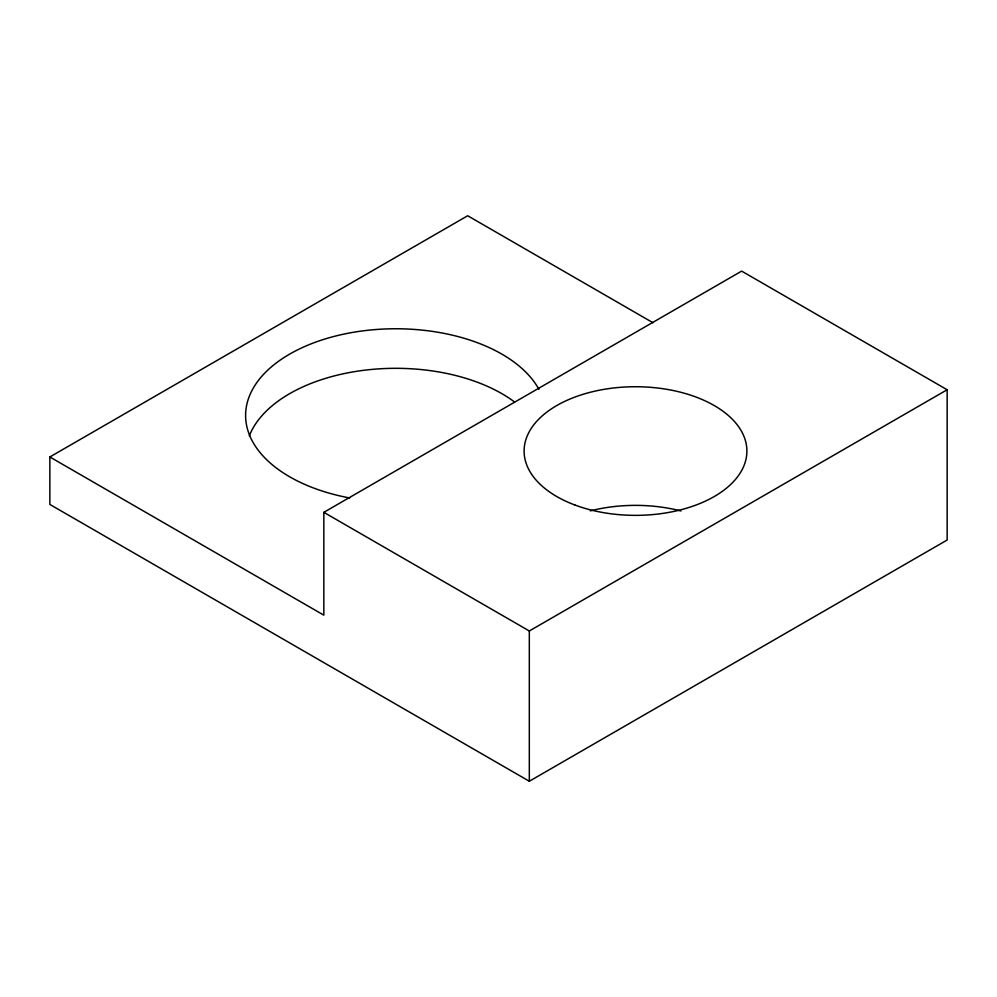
<?xml version="1.0" encoding="UTF-8"?>
<svg xmlns="http://www.w3.org/2000/svg" width="997" height="997" viewBox="0 0 997 997"><rect width="100%" height="100%" fill="white"/><g stroke="black" fill="none" stroke-linecap="round" stroke-linejoin="round"><path stroke-width="1.5" d="M49.85 456.975L323.838 615.161L323.838 512.333L741.656 271.109L947.15 389.752L947.15 540.025L529.32 781.249L49.85 504.432L49.85 456.975L467.68 215.751L653.023 322.754M323.838 512.333L529.32 630.976L947.15 389.752M529.32 630.976L529.32 781.249M349.71 497.964A150.148 86.689 0 0 1 289.815 354.022A150.148 86.689 0 0 1 538.866 389.229M249.325 435.826A150.148 86.689 0 0 1 363.407 370.348A150.148 86.689 0 0 1 514.614 402.028M590.361 510.875A111.402 64.319 0 0 1 680.976 510.975M574.982 505.043A111.402 64.319 0 0 0 746.753 454.296A111.402 64.319 0 0 0 584.753 393.79A111.402 64.319 0 0 0 574.982 505.043"/></g></svg>
